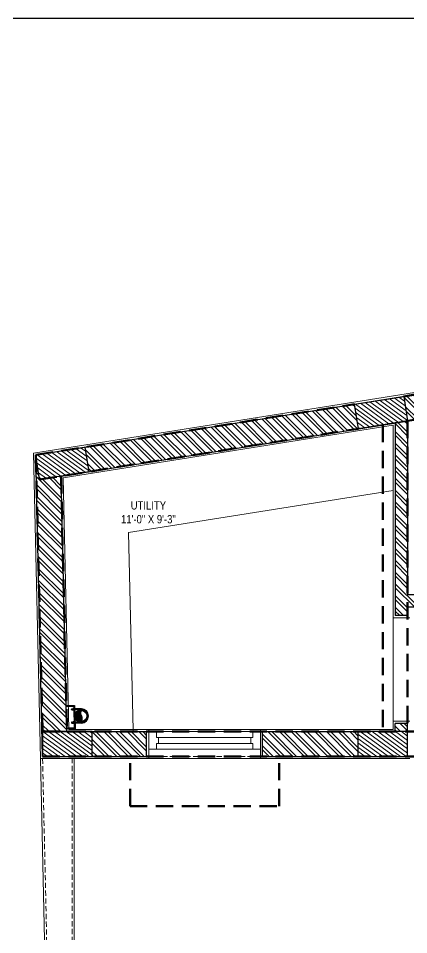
# Model space of a CAD drawing. Header units: inches. Extents: x -190799 to -189704, y -49100 to -46985.
# Drawn here: x -190586.1 to -190444.7, y -47316.9 to -46985.1 of the extents above; entities that cross this region are included whole.
import ezdxf

# ---------------------------------------------------------------- set-up
doc = ezdxf.new("R2010")
doc.units = ezdxf.units.IN
doc.header["$LTSCALE"] = 25
doc.header["$MEASUREMENT"] = 0
doc.linetypes.add('DASHED2', pattern=[0.375, 0.25, -0.125])
doc.layers.get('0').update_dxf_attribs({"lineweight": 0})
for name, color, linetype, lineweight in [('COLUMN', 1, 'Continuous', 30), ('COLUMNHATCH', 8, 'Continuous', 0), ('CWS', 180, 'Continuous', 18), ('elevation', 6, 'Continuous', 9), ('hidden', 7, 'DASHED2', 5), ('PLASTER LINE', 1, 'Continuous', 5), ('PP-BEAM', 104, 'DASHED2', 50), ('PP-ROOM 1', 3, 'Continuous', 13), ('PP-WALL', 7, 'Continuous', 30), ('sechatch', 8, 'Continuous', 0), ('SH - ANGLE SUPPORT', 7, 'Continuous', 30), ('TEXT', 7, 'Continuous', 13), ('WIN', 22, 'Continuous', 0)]:
    doc.layers.add(name, color=color, linetype=linetype, lineweight=lineweight)
doc.layers.add('PP-OUTER ', color=3, linetype='Continuous')
doc.layers.add('SH - RWP', color=140, linetype='Continuous')
doc.styles.add('RAJ', font='Arial Narrow.ttf')
pattern_1 = [(144.0500546287213, (141.962397418858, -2979.542852115272), (-0.7338478202626239, -1.011912731758918), [])]

# ---------------------------------------------------------------- blocks, each defined once
blk = doc.blocks.new('*X19')
at = {"color": 0}
for p, q in [((113.6040440224238, 341.4692042597887), (113.7240518539459, 341.5892120913109)), ((113.7279130090329, 341.4162965511011), (114.3176786467903, 342.0060621888587)), ((113.8423566890578, 341.3539635358294), (114.318169125598, 341.8297759723697)), ((113.9481308900426, 341.2829610415177), (114.3186596044057, 341.6534897558808)), ((114.0456951115147, 341.2037485676931), (114.3191500832134, 341.4772035393918)), ((114.1352787081868, 341.1165554690687), (114.3196405620211, 341.3009173229029)), ((114.2169109186877, 341.0214109842728), (114.3201310408288, 341.1246311064139)), ((114.2904245531791, 340.9181479234677), (114.3206215196365, 340.948344889925))]:
    blk.add_line(p, q, dxfattribs=at)
blk = doc.blocks.new('rwp')
at = {"layer": 'SH - RWP', "lineweight": 30}
h = blk.add_hatch(color=256, dxfattribs=at)
edge = h.paths.add_edge_path()
edge.add_ellipse((-188950.0968138671, -47122.30944276684), major_axis=(1.131884257421873, -1.131884257421873), ratio=1, start_angle=96.33861705314149, end_angle=173.6613829461683, ccw=False)
edge.add_ellipse((-188951.0968138671, -47121.05951319105), major_axis=(-1.414213562374951, -1.414213562374951), ratio=0.9999999999973742, start_angle=-45.000000000959574, end_angle=135.0000000008091, ccw=False)
edge.add_ellipse((-188952.0968138671, -47119.80958361528), major_axis=(-1.131884257421873, -1.131884257421873), ratio=1, start_angle=6.338617053141469, end_angle=83.66138294415512)
at = {"layer": 'SH - ANGLE SUPPORT'}
for p, q in [((-188953.666458093, -47121.00095880189, -967.949206592016), (-188953.6664580929, -47123.36738670984, -967.949206592016)), ((-188953.6664580924, -47121.00102040151, -967.949206592016), (-188953.6664580924, -47123.36744830938, -967.949206592016)), ((-188953.346458093, -47121.07673970977, -967.949206592016), (-188953.346458093, -47123.36738670984, -967.949206592016)), ((-188953.3464580924, -47121.07680130939, -967.949206592016), (-188953.3464580924, -47123.36744830938, -967.949206592016)), ((-188948.8471924546, -47121.07673970977, -967.949206592016), (-188948.8471924546, -47123.36738670984, -967.949206592016)), ((-188948.8471924541, -47121.07680130939, -967.949206592016), (-188948.8471924541, -47123.36744830938, -967.949206592016)), ((-188948.5271924546, -47121.00095880189, -967.949206592016), (-188948.5271924547, -47123.36738670984, -967.949206592016)), ((-188948.5271924541, -47121.00102040151, -967.949206592016), (-188948.5271924541, -47123.36744830938, -967.949206592016)), ((-188953.8903525634, -47123.66232684848, -967.949206592016), (-188953.8903525634, -47123.72276761325, -967.949206592016)), ((-188953.8903525629, -47123.66238844811, -967.949206592016), (-188953.8903525629, -47123.7228292129, -967.949206592016)), ((-188953.8903525634, -47123.72276761325, -967.949206592016), (-188953.8576660083, -47123.75545416848, -967.949206592016)), ((-188953.8903525629, -47123.7228292129, -967.949206592016), (-188953.8576660078, -47123.75551576811, -967.949206592016)), ((-188953.1557098411, -47123.75545416848, -967.949206592016), (-188953.8576660083, -47123.75545416848, -967.949206592016)), ((-188953.1557098406, -47123.75551576811, -967.949206592016), (-188953.8576660078, -47123.75551576811, -967.949206592016)), ((-188953.8531016355, -47123.76033668287, -967.949206592016), (-188953.8531016355, -47124.10285181779, -967.949206592016)), ((-188953.8531016349, -47123.76039828252, -967.949206592016), (-188953.8531016349, -47124.10291341739, -967.949206592016)), ((-188953.8531016355, -47124.10285181779, -967.949206592016), (-188953.7785997794, -47124.17735367376, -967.949206592016)), ((-188953.8531016349, -47124.10291341739, -967.949206592016), (-188953.7785997789, -47124.17741527341, -967.949206592016)), ((-188953.2350942116, -47124.17735367376, -967.949206592016), (-188953.7785997794, -47124.17735367376, -967.949206592016)), ((-188953.2350942111, -47124.17741527341, -967.949206592016), (-188953.7785997789, -47124.17741527341, -967.949206592016)), ((-188953.6668827888, -47124.54097724138, -967.949206592016), (-188953.6142599813, -47124.59360004868, -967.949206592016)), ((-188953.6668827882, -47124.54103884092, -967.949206592016), (-188953.6142599809, -47124.59366164831, -967.949206592016)), ((-188953.6668469955, -47124.54101303458, -967.949206592016), (-188953.6668469955, -47124.17735367376, -967.949206592016)), ((-188953.6668469949, -47124.54107463418, -967.949206592016), (-188953.6668469949, -47124.17741527341, -967.949206592016)), ((-188953.666458093, -47121.74960115636, -967.949206592016), (-188953.346458093, -47121.74960115636, -967.949206592016)), ((-188953.6664580924, -47121.74966275599, -967.949206592016), (-188953.3464580924, -47121.74966275599, -967.949206592016)), ((-188953.3368398501, -47122.23073078197, -967.949206592016), (-188953.6568398502, -47122.23073078197, -967.949206592016)), ((-188953.3368398497, -47122.23079238168, -967.949206592016), (-188953.6568398497, -47122.23079238168, -967.949206592016)), ((-188953.6144727311, -47123.75545416848, -967.949206592016), (-188953.6144727311, -47124.02564460496, -967.949206592016)), ((-188953.6144727307, -47123.75551576811, -967.949206592016), (-188953.6144727307, -47124.02570620461, -967.949206592016)), ((-188953.3994698029, -47124.59360004868, -967.949206592016), (-188953.6142599813, -47124.59360004868, -967.949206592016)), ((-188953.3994698023, -47124.59366164831, -967.949206592016), (-188953.6142599809, -47124.59366164831, -967.949206592016)), ((-188953.3468469955, -47124.54097724138, -967.949206592016), (-188953.3994698029, -47124.59360004868, -967.949206592016)), ((-188953.346846995, -47124.54103884092, -967.949206592016), (-188953.3994698023, -47124.59366164831, -967.949206592016)), ((-188953.3992218002, -47124.02622438787, -967.949206592016), (-188953.3992218002, -47123.75545416848, -967.949206592016)), ((-188953.3992217998, -47124.02628598752, -967.949206592016), (-188953.3992217998, -47123.75551576811, -967.949206592016)), ((-188953.3468469955, -47124.54097724138, -967.949206592016), (-188953.3468469955, -47124.17735367376, -967.949206592016)), ((-188953.346846995, -47124.54103884092, -967.949206592016), (-188953.346846995, -47124.17741527341, -967.949206592016)), ((-188953.1605923556, -47124.10285181779, -967.949206592016), (-188953.2350942116, -47124.17735367376, -967.949206592016)), ((-188953.160592355, -47124.10291341739, -967.949206592016), (-188953.2350942111, -47124.17741527341, -967.949206592016)), ((-188953.1230232861, -47123.72276761336, -967.949206592016), (-188953.1605923556, -47123.76033668287, -967.949206592016)), ((-188953.1230232855, -47123.7228292129, -967.949206592016), (-188953.160592355, -47123.76039828252, -967.949206592016)), ((-188953.1605923556, -47123.76033668287, -967.949206592016), (-188953.1605923556, -47124.10285181779, -967.949206592016)), ((-188953.160592355, -47123.76039828252, -967.949206592016), (-188953.160592355, -47124.10291341739, -967.949206592016)), ((-188953.1230232861, -47123.66232684848, -967.949206592016), (-188953.1230232861, -47123.72276761336, -967.949206592016)), ((-188953.1230232855, -47123.66238844811, -967.949206592016), (-188953.1230232855, -47123.7228292129, -967.949206592016)), ((-188949.0708570933, -47123.66232684848, -967.949206592016), (-188949.0708570933, -47123.72276761336, -967.949206592016)), ((-188949.0708570928, -47123.66238844811, -967.949206592016), (-188949.0708570928, -47123.7228292129, -967.949206592016)), ((-188949.0708570933, -47123.72276761336, -967.949206592016), (-188949.0332880238, -47123.76033668287, -967.949206592016)), ((-188949.0708570928, -47123.7228292129, -967.949206592016), (-188949.0332880233, -47123.76039828252, -967.949206592016)), ((-188949.0381705383, -47123.75545416848, -967.949206592016), (-188948.3362143711, -47123.75545416848, -967.949206592016)), ((-188949.0381705376, -47123.75551576811, -967.949206592016), (-188948.3362143706, -47123.75551576811, -967.949206592016)), ((-188949.0332880238, -47123.76033668287, -967.949206592016), (-188949.0332880238, -47124.10285181779, -967.949206592016)), ((-188949.0332880233, -47123.76039828252, -967.949206592016), (-188949.0332880233, -47124.10291341739, -967.949206592016)), ((-188949.0332880238, -47124.10285181779, -967.949206592016), (-188948.9587861678, -47124.17735367376, -967.949206592016)), ((-188949.0332880233, -47124.10291341739, -967.949206592016), (-188948.9587861673, -47124.17741527341, -967.949206592016)), ((-188948.9587861678, -47124.17735367376, -967.949206592016), (-188948.4152806, -47124.17735367376, -967.949206592016)), ((-188948.9587861673, -47124.17741527341, -967.949206592016), (-188948.4152805994, -47124.17741527341, -967.949206592016)), ((-188948.8568106974, -47122.23073078197, -967.949206592016), (-188948.5368106973, -47122.23073078197, -967.949206592016)), ((-188948.8568106974, -47122.23073078197, -967.949206592016), (-188948.5368106973, -47122.23073078197, -967.949206592016)), ((-188948.8568106969, -47122.23079238168, -967.949206592016), (-188948.5368106969, -47122.23079238168, -967.949206592016)), ((-188948.8568106967, -47122.23079238168, -967.949206592016), (-188948.5368106969, -47122.23079238168, -967.949206592016)), ((-188948.5271924547, -47121.74960115636, -967.949206592016), (-188948.8471924546, -47121.74960115636, -967.949206592016)), ((-188948.5271924546, -47121.74960115636, -967.949206592016), (-188948.8471924546, -47121.74960115636, -967.949206592016)), ((-188948.5271924541, -47121.74966275599, -967.949206592016), (-188948.8471924541, -47121.74966275599, -967.949206592016)), ((-188948.5271924541, -47121.74966275599, -967.949206592016), (-188948.8471924541, -47121.74966275599, -967.949206592016)), ((-188948.8470333838, -47124.54097724138, -967.949206592016), (-188948.8470333838, -47124.17735367376, -967.949206592016)), ((-188948.8470333834, -47124.54103884092, -967.949206592016), (-188948.8470333834, -47124.17741527341, -967.949206592016)), ((-188948.8470333838, -47124.54097724138, -967.949206592016), (-188948.7944105765, -47124.59360004868, -967.949206592016)), ((-188948.8470333834, -47124.54103884092, -967.949206592016), (-188948.794410576, -47124.59366164831, -967.949206592016)), ((-188948.794658579, -47124.02622438787, -967.949206592016), (-188948.794658579, -47123.75545416848, -967.949206592016)), ((-188948.7946585786, -47124.02628598752, -967.949206592016), (-188948.7946585786, -47123.75551576811, -967.949206592016)), ((-188948.7944105765, -47124.59360004868, -967.949206592016), (-188948.579620398, -47124.59360004868, -967.949206592016)), ((-188948.794410576, -47124.59366164831, -967.949206592016), (-188948.5796203974, -47124.59366164831, -967.949206592016)), ((-188948.5269975907, -47124.54097724138, -967.949206592016), (-188948.579620398, -47124.59360004868, -967.949206592016)), ((-188948.5269975901, -47124.54103884092, -967.949206592016), (-188948.5796203974, -47124.59366164831, -967.949206592016)), ((-188948.5794076482, -47123.75545416848, -967.949206592016), (-188948.5794076482, -47124.02564460496, -967.949206592016)), ((-188948.5794076477, -47123.75551576811, -967.949206592016), (-188948.5794076477, -47124.02570620461, -967.949206592016)), ((-188948.527033384, -47124.54101303458, -967.949206592016), (-188948.527033384, -47124.17735367376, -967.949206592016)), ((-188948.5270333833, -47124.54107463418, -967.949206592016), (-188948.5270333833, -47124.17741527341, -967.949206592016)), ((-188948.340778744, -47124.10285181779, -967.949206592016), (-188948.4152806, -47124.17735367376, -967.949206592016)), ((-188948.3407787434, -47124.10291341739, -967.949206592016), (-188948.4152805994, -47124.17741527341, -967.949206592016)), ((-188948.340778744, -47123.76033668287, -967.949206592016), (-188948.340778744, -47124.10285181779, -967.949206592016)), ((-188948.3407787434, -47123.76039828252, -967.949206592016), (-188948.3407787434, -47124.10291341739, -967.949206592016)), ((-188948.3035278159, -47123.72276761325, -967.949206592016), (-188948.3362143711, -47123.75545416848, -967.949206592016)), ((-188948.3035278155, -47123.7228292129, -967.949206592016), (-188948.3362143706, -47123.75551576811, -967.949206592016)), ((-188948.3035278159, -47123.66232684848, -967.949206592016), (-188948.3035278159, -47123.72276761325, -967.949206592016)), ((-188948.3035278155, -47123.66238844811, -967.949206592016), (-188948.3035278155, -47123.7228292129, -967.949206592016))]:
    blk.add_line(p, q, dxfattribs=at)
at = {"layer": 'SH - ANGLE SUPPORT', "lineweight": 30, "ltscale": 30}
for centre, radius, start, end in [((-188951.0968252739, -47121.04743988637, -967.949206592016), 2.570053173803593, 1.03628795969257, 178.9637120403074), ((-188951.0968252733, -47121.04750148611, -967.949206592016), 2.570053173803593, 1.03628795968503, 178.963712040315), ((-188951.0968252738, -47121.04738671277, -967.949206592016), 2.249999999973499, 358.9648763292182, 180.8913035842331), ((-188951.0968252732, -47121.0474483124, -967.949206592016), 2.249999999973499, 358.9648763292032, 180.8913035842525)]:
    blk.add_arc(centre, radius, start, end, dxfattribs=at)
at = {"layer": 'SH - ANGLE SUPPORT'}
for centre, major_axis, ratio, start_param, end_param in [((-188953.8639577001, -47123.95348806639, -967.949206592016), (-0.183642745273995, -0.1836427452739938), 0.9999999999368008, 1.321980081277932, 2.080566339260109), ((-188953.8639576996, -47123.95354966598, -967.949206592016), (-0.1836427452739944, -0.1836427452739943), 0.9999999999368008, 1.321980081617566, 2.080566339205425), ((-188953.5567173454, -47124.47928326397, -967.949206592016), (-0.1705916076496869, 0.1705916076496879), 0.999999999760294, 5.68877880723861, 5.971833700035727), ((-188953.5567173448, -47124.47934486362, -967.949206592016), (-0.1705916076496874, 0.1705916076496874), 0.999999999760294, 5.688778807306168, 5.971833700054205), ((-188953.4984499064, -47124.55313844277, -967.949206592016), (-0.1705916076887818, 0.170591607688783), 0.9999999996600238, 5.68877880722726, 6.270402491376283), ((-188953.4984499059, -47124.5532000424, -967.949206592016), (-0.1705916076887823, 0.1705916076887825), 0.9999999996600238, 5.688778807193481, 6.270402491375513), ((-188953.4767160692, -47124.55963857067, -967.949206592016), (-0.1344147606365142, 0.134414760636515), 0.999999999943205, 5.728383428770293, 6.607487426642547), ((-188953.4767160688, -47124.5597001703, -967.949206592016), (-0.1344147606365146, 0.1344147606365146), 0.999999999943205, 5.728383428810619, 6.607487426932795), ((-188953.4686058794, -47124.66127218498, -967.949206592016), (-0.1348098848379327, -0.1348098848379319), 0.9999999999832394, 4.157022774693521, 5.034816392629314), ((-188953.4686058789, -47124.66133378464, -967.949206592016), (-0.1348098848379323, -0.1348098848379323), 0.9999999999832394, 4.157022774644297, 5.034816392291363), ((-188953.3932398751, -47123.99591065946, -967.949206592016), (-0.1574100662167236, -0.1574100662167226), 0.9999999999492625, -0.6581166819626016, 0.1674448601924983), ((-188953.3932398746, -47123.99597225912, -967.949206592016), (-0.1574100662167231, -0.1574100662167231), 0.9999999999492625, -0.6581166819626016, 0.1674448601280432), ((-188953.8668794881, -47123.80572951908, -967.949206592016), (-0.3609602734330856, -0.3609602734330835), 0.9999999985248337, 1.329768372036687, 1.540798847650109), ((-188953.8668794875, -47123.80579111868, -967.949206592016), (-0.3609602734330845, -0.3609602734330845), 0.9999999985248337, 1.329768371781203, 1.540798847649254), ((-188953.7758583511, -47124.04943386157, -967.949206592016), (-0.2498462547944088, 0.2498462547944103), 0.9999999997529783, 3.071035399993753, 3.556541279311888), ((-188953.7758583507, -47124.04949546119, -967.949206592016), (-0.2498462547944095, 0.2498462547944096), 0.9999999997529783, 3.071035400084627, 3.556541279278682), ((-188953.4462942349, -47124.6354748169, -967.949206592016), (-0.07049884285739659, 0.070498842857397), 0.9999999987001685, 5.845023447367468, 6.635131607766639), ((-188953.4462942344, -47124.63553641661, -967.949206592016), (-0.0704988428573968, 0.0704988428573968), 0.9999999987001688, 5.845023447631804, 6.635131607766639), ((-188953.7740128057, -47124.00436458047, -967.949206592016), (-0.3174102309503282, 0.3174102309503302), 0.9999999999057579, 2.957247137396159, 3.531377346333558), ((-188953.7740128052, -47124.00442618009, -967.949206592016), (-0.3174102309503291, 0.3174102309503292), 0.9999999999057578, 2.957247137268684, 3.531377346141322), ((-188953.6497195642, -47123.95348806639, -967.949206592016), (-0.1836427452988986, -0.1836427452988976), 0.999999999796716, 1.317026384605051, 2.080566339216231), ((-188953.6497195635, -47123.95354966598, -967.949206592016), (-0.1836427452988981, -0.1836427452988981), 0.9999999997967158, 1.317026384331836, 2.0805663391731), ((-188953.7672342276, -47124.10154468217, -967.949206592016), (-0.3202001284227891, 0.3202001284227912), 0.9999999999894765, 2.954778906553248, 3.562597790696368), ((-188953.7672342271, -47124.10160628188, -967.949206592016), (-0.32020012842279, 0.3202001284227902), 0.9999999999894763, 2.954778906892884, 3.56259779089861), ((-188953.4111177321, -47124.81746228939, -967.949206592016), (-0.1705916081115301, -0.1705916081115291), 0.9999999983057132, 4.117982481619605, 4.309006795757587), ((-188953.4111177316, -47124.81752388901, -967.949206592016), (-0.1705916081115296, -0.1705916081115296), 0.999999998305713, 4.117982481585826, 4.309006795955818), ((-188953.744586784, -47124.10503722765, -967.949206592016), (-0.3609602731301526, -0.3609602731301503), 0.9999999993591626, 1.32976837181607, 1.678717008386833), ((-188953.7445867833, -47124.10509882731, -967.949206592016), (-0.3609602731301515, -0.3609602731301514), 0.9999999993591624, 1.329768371871435, 1.678717008386833), ((-188953.7212798749, -47124.14390854447, -967.949206592016), (-0.3609602733034923, -0.3609602733034901), 0.9999999989039782, 1.329768372066336, 1.608853964617158), ((-188953.7212798744, -47124.14397014413, -967.949206592016), (-0.3609602733034912, -0.3609602733034912), 0.9999999989039782, 1.329768372066336, 1.608853964617158), ((-188953.1499052479, -47123.95348806639, -967.949206592016), (-0.1836427452739938, 0.183642745273995), 0.9999999999368012, 1.061026314106713, 1.819612571890326), ((-188953.1499052474, -47123.95354966598, -967.949206592016), (-0.1836427452739943, 0.1836427452739944), 0.9999999999368012, 1.061026314259212, 1.819612572080839), ((-188949.0669925931, -47123.39463167317, -967.949206592016), (-0.7483036439644599, -0.7483036439644554), 0.9999999996438159, 3.391710508000295, 3.722963247976156), ((-188949.066992593, -47123.39463167317, -967.949206592016), (-0.7483036439644599, -0.7483036439644554), 0.9999999996438159, 3.391710507966842, 3.722963247976156), ((-188949.0669925926, -47123.39469327271, -967.949206592016), (-0.7483036439644577, -0.7483036439644576), 0.9999999996438159, 3.391710508013618, 3.722963248048718), ((-188949.0669925925, -47123.39469327271, -967.949206592016), (-0.7483036439644577, -0.7483036439644576), 0.9999999996438159, 3.391710508013618, 3.722963248048718), ((-188949.3952519012, -47123.31156215176, -967.949206592016), (-0.6743739490639956, -0.6743739490639913), 0.9999995311078936, 3.304858807682855, 3.314800786628858), ((-188949.395251901, -47123.31156215176, -967.949206592016), (-0.6743739490639956, -0.6743739490639913), 0.9999995311078936, 3.304858807637689, 3.314800786573997), ((-188949.3952519006, -47123.31162375142, -967.949206592016), (-0.6743739490639936, -0.6743739490639933), 0.9999995311078936, 3.3048588076678, 3.314800786604057), ((-188949.3952519006, -47123.31162375142, -967.949206592016), (-0.6743739490639936, -0.6743739490639933), 0.9999995311078936, 3.3048588076678, 3.314800786604057), ((-188949.3952519012, -47123.55970038017, -967.949206592016), (-0.6743742929851401, 0.6743742929851441), 0.999999518227433, 4.875654981984836, 4.885596952016435), ((-188949.395251901, -47123.55970038017, -967.949206592016), (-0.6743742929851401, 0.6743742929851441), 0.999999518227433, 4.875654981974916, 4.885596952011175), ((-188949.3952519006, -47123.55976197982, -967.949206592016), (-0.6743742929851421, 0.6743742929851421), 0.9999995182274332, 4.875654981904773, 4.885596951996146), ((-188949.3952519006, -47123.55976197982, -967.949206592016), (-0.6743742929851421, 0.6743742929851421), 0.9999995182274332, 4.875654981904773, 4.885596951996146), ((-188949.3952519012, -47123.79129574777, -967.949206592016), (-0.6743742929851401, 0.6743742929851441), 0.999999518227433, 4.87565498196482, 4.885596952001405), ((-188949.395251901, -47123.79129574777, -967.949206592016), (-0.6743742929851401, 0.6743742929851441), 0.999999518227433, 4.87565498195986, 4.885596951996146), ((-188949.3952519006, -47123.79135734731, -967.949206592016), (-0.6743742929851421, 0.6743742929851421), 0.9999995182274332, 4.875654981924789, 4.885596951996146), ((-188949.3952519006, -47123.79135734731, -967.949206592016), (-0.6743742929851421, 0.6743742929851421), 0.9999995182274332, 4.875654981924789, 4.885596951996146), ((-188948.3861769733, -47121.90446553976, -967.949206592016), (-0.5499938548614123, -0.5499938548614092), 0.9999999996759106, 0.1632660789278965, 0.6092701063103915), ((-188948.3861769733, -47121.90446553976, -967.949206592016), (-0.5499938548614123, -0.5499938548614092), 0.9999999996759106, 0.1632660789278965, 0.6092701063103915), ((-188948.3861769728, -47121.9045271393, -967.949206592016), (-0.5499938548614107, -0.5499938548614107), 0.9999999996759106, 0.1632660789278965, 0.6092701062889785), ((-188948.3861769726, -47121.9045271393, -967.949206592016), (-0.5499938548614107, -0.5499938548614107), 0.9999999996759106, 0.1632660789711128, 0.6092701062982505), ((-188948.3861769733, -47122.15260376805, -967.949206592016), (-0.5499938548614123, -0.5499938548614092), 0.9999999996759106, 0.1632660789278965, 0.6092701062889785), ((-188948.3861769733, -47122.15260376805, -967.949206592016), (-0.5499938548614123, -0.5499938548614092), 0.9999999996759106, 0.1632660789278965, 0.6092701062889785), ((-188948.3861769728, -47122.1526653677, -967.949206592016), (-0.5499938548614107, -0.5499938548614107), 0.9999999996759106, 0.1632660789094365, 0.609270106295049), ((-188948.3861769726, -47122.1526653677, -967.949206592016), (-0.5499938548614107, -0.5499938548614107), 0.9999999996759106, 0.1632660789341927, 0.609270106282908), ((-188948.3861769733, -47122.38419913567, -967.949206592016), (-0.5499938549968584, 0.5499938549968617), 0.9999999998192924, 1.734062405617506, 2.180066432825894), ((-188948.3861769733, -47122.38419913567, -967.949206592016), (-0.5499938549968584, 0.5499938549968617), 0.9999999998192924, 1.734062405617506, 2.180066432825894), ((-188948.3861769728, -47122.38426073521, -967.949206592016), (-0.5499938549968599, 0.5499938549968602), 0.9999999998192924, 1.734062405642048, 2.180066432877992), ((-188948.3861769726, -47122.38426073521, -967.949206592016), (-0.5499938549968599, 0.5499938549968602), 0.9999999998192924, 1.734062405635966, 2.180066432841237)]:
    blk.add_ellipse(centre, major_axis=major_axis, ratio=ratio, start_param=start_param, end_param=end_param, dxfattribs=at)
at = {"layer": 'SH - ANGLE SUPPORT', "extrusion": (0, 0, -1)}
for centre, major_axis, ratio, start_param, end_param in [((-188953.8074735742, -47121.90446553976, -967.949206592016), (0.5499938548614092, -0.5499938548614123), 0.9999999996759106, 0.1632660789402746, 0.609270106304321), ((-188953.8074735738, -47121.9045271393, -967.949206592016), (0.5499938548614107, -0.5499938548614107), 0.9999999996759106, 0.1632660789402746, 0.6092701062936144), ((-188953.8074735742, -47122.15260376805, -967.949206592016), (0.5499938548614092, -0.5499938548614123), 0.9999999996759106, 0.1632660788972726, 0.609270106273636), ((-188953.8074735738, -47122.1526653677, -967.949206592016), (0.5499938548614107, -0.5499938548614107), 0.9999999996759106, 0.1632660788633934, 0.6092701062629294), ((-188953.8074735742, -47122.38419913567, -967.949206592016), (0.5499938549968616, 0.5499938549968587), 0.9999999998192924, 1.734062405629884, 2.180066432845873), ((-188953.8074735738, -47122.38426073521, -967.949206592016), (0.5499938549968599, 0.5499938549968602), 0.9999999998192924, 1.734062405639007, 2.18006643293009), ((-188953.1266579546, -47123.39463167317, -967.949206592016), (0.7483036439644555, -0.7483036439644598), 0.9999999996438159, 3.391710508010214, 3.722963248040837), ((-188953.126657954, -47123.39469327271, -967.949206592016), (0.7483036439644577, -0.7483036439644576), 0.9999999996438159, 3.391710508017021, 3.722963248071372), ((-188952.7983986465, -47123.31156215176, -967.949206592016), (0.6743739490639916, -0.6743739490639953), 0.9999995311078937, 3.304858807655224, 3.314800786636747), ((-188952.7983986459, -47123.31162375142, -967.949206592016), (0.6743739490639936, -0.6743739490639933), 0.9999995311078936, 3.304858807680375, 3.314800786634117), ((-188952.7983986465, -47123.55970038017, -967.949206592016), (0.6743742929851441, 0.6743742929851401), 0.999999518227433, 4.875654981944805, 4.885596951981116), ((-188952.7983986459, -47123.55976197982, -967.949206592016), (0.6743742929851421, 0.6743742929851421), 0.9999995182274332, 4.875654981974916, 4.885596952011176), ((-188952.7983986465, -47123.79129574777, -967.949206592016), (0.6743742929851441, 0.6743742929851401), 0.999999518227433, 4.875654981949765, 4.885596951983746), ((-188952.7983986459, -47123.79135734731, -967.949206592016), (0.6743742929851421, 0.6743742929851421), 0.9999995182274332, 4.875654981947285, 4.885596952013805), ((-188949.0439751315, -47123.95348806639, -967.949206592016), (0.1836427452739949, 0.1836427452739939), 0.9999999999368012, 1.061026314161397, 1.819612572080839), ((-188949.0439751309, -47123.95354966598, -967.949206592016), (0.1836427452739943, 0.1836427452739944), 0.9999999999368012, 1.061026314482183, 1.819612572175653), ((-188948.4266461518, -47124.10154468217, -967.949206592016), (0.3202001284227909, 0.3202001284227893), 0.9999999999894763, 2.954778906703427, 3.562597790643836), ((-188948.4266461512, -47124.10160628188, -967.949206592016), (0.32020012842279, 0.3202001284227902), 0.9999999999894763, 2.954778906786219, 3.562597790696368), ((-188948.4492935954, -47124.10503722765, -967.949206592016), (0.3609602731301504, -0.3609602731301524), 0.9999999993591626, 1.329768371787923, 1.678717008267329), ((-188948.4492935949, -47124.10509882731, -967.949206592016), (0.3609602731301515, -0.3609602731301514), 0.9999999993591624, 1.329768371788388, 1.678717008386833), ((-188948.4726005044, -47124.14390854447, -967.949206592016), (0.3609602733034902, -0.3609602733034922), 0.9999999989039782, 1.329768371934727, 1.608853964360784), ((-188948.472600504, -47124.14397014413, -967.949206592016), (0.3609602733034912, -0.3609602733034912), 0.9999999989039782, 1.329768371976483, 1.608853964560186), ((-188948.4198675735, -47124.00436458047, -967.949206592016), (0.3174102309503301, 0.3174102309503283), 0.9999999999057578, 2.957247137274627, 3.531377346074381), ((-188948.4198675731, -47124.00442618009, -967.949206592016), (0.3174102309503291, 0.3174102309503292), 0.9999999999057578, 2.957247137262742, 3.531377346298223), ((-188948.5441608152, -47123.95348806639, -967.949206592016), (0.1836427452988976, -0.1836427452988986), 0.999999999796716, 1.317026384468443, 2.0805663391731), ((-188948.5441608147, -47123.95354966598, -967.949206592016), (0.1836427452988981, -0.1836427452988981), 0.9999999997967158, 1.317026384795895, 2.080566339319822), ((-188948.4180220282, -47124.04943386157, -967.949206592016), (0.2498462547944103, 0.2498462547944089), 0.9999999997529784, 3.071035400043546, 3.556541279240993), ((-188948.4180220276, -47124.04949546119, -967.949206592016), (0.2498462547944095, 0.2498462547944096), 0.9999999997529783, 3.071035400037739, 3.556541279278682), ((-188948.7827626473, -47124.81746228939, -967.949206592016), (0.1705916081115291, -0.1705916081115301), 0.9999999983057132, 4.117982481218434, 4.309006795710234), ((-188948.7827626466, -47124.81752388901, -967.949206592016), (0.1705916081115296, -0.1705916081115296), 0.999999998305713, 4.117982481200848, 4.309006795710234), ((-188948.7475861446, -47124.6354748169, -967.949206592016), (0.070498842857397, 0.07049884285739659), 0.9999999987001685, 5.845023447305541, 6.635131608040659), ((-188948.747586144, -47124.63553641661, -967.949206592016), (0.0704988428573968, 0.0704988428573968), 0.9999999987001688, 5.845023447049522, 6.63513160759325), ((-188948.7252744999, -47124.66127218498, -967.949206592016), (0.1348098848379319, -0.1348098848379327), 0.9999999999832394, 4.157022774563808, 5.034816392581106), ((-188948.7252744994, -47124.66133378464, -967.949206592016), (0.1348098848379323, -0.1348098848379323), 0.9999999999832394, 4.157022774644297, 5.034816392460339), ((-188948.3270008914, -47123.80572951908, -967.949206592016), (0.3609602734330835, -0.3609602734330856), 0.9999999985248337, 1.329768372036687, 1.540798847705387), ((-188948.3270008908, -47123.80579111868, -967.949206592016), (0.3609602734330845, -0.3609602734330845), 0.9999999985248337, 1.32976837205076, 1.540798847705387), ((-188948.71716431, -47124.55963857067, -967.949206592016), (0.134414760636515, 0.1344147606365142), 0.999999999943205, 5.728383428850945, 6.607487426763895), ((-188948.7171643096, -47124.5597001703, -967.949206592016), (0.1344147606365146, 0.1344147606365146), 0.999999999943205, 5.72838342841378, 6.607487426618772), ((-188948.8006405043, -47123.99591065946, -967.949206592016), (0.1574100662167226, -0.1574100662167236), 0.9999999999492625, -0.6581166820425643, 0.1674448601498328), ((-188948.8006405038, -47123.99597225912, -967.949206592016), (0.1574100662167231, -0.1574100662167231), 0.9999999999492625, -0.6581166818591688, 0.1674448602460581), ((-188948.695430473, -47124.55313844277, -967.949206592016), (0.1705916076887829, 0.1705916076887819), 0.9999999996600237, 5.688778807161095, 6.270402491436597), ((-188948.6954304725, -47124.5532000424, -967.949206592016), (0.1705916076887824, 0.1705916076887824), 0.9999999996600238, 5.688778806993591, 6.270402491376283), ((-188948.6371630341, -47124.47928326397, -967.949206592016), (0.1705916076496879, 0.1705916076496869), 0.999999999760294, 5.688778807154859, 5.971833700017249), ((-188948.6371630334, -47124.47934486362, -967.949206592016), (0.1705916076496874, 0.1705916076496874), 0.999999999760294, 5.688778807389919, 5.971833700054205), ((-188948.3299226793, -47123.95348806639, -967.949206592016), (0.1836427452739939, -0.1836427452739949), 0.9999999999368008, 1.32198008156326, 2.080566339281674), ((-188948.3299226788, -47123.95354966598, -967.949206592016), (0.1836427452739944, -0.1836427452739943), 0.9999999999368008, 1.32198008156326, 2.080566339086045)]:
    blk.add_ellipse(centre, major_axis=major_axis, ratio=ratio, start_param=start_param, end_param=end_param, dxfattribs=at)
at = {"layer": 'SH - RWP', "lineweight": 30}
for radius in [2.25, 2]:
    blk.add_circle((-188951.0968138671, -47121.05951319105, -967.949206592016), radius, dxfattribs=at)
for centre, start, end in [((-188952.0968138671, -47119.80958361528, -967.949206592016), 231.3386170536718, 308.6613829463283), ((-188950.0968138671, -47122.30944276684, -967.949206592016), 51.33861705367175, 128.6613829463282)]:
    blk.add_arc(centre, 1.600726067880088, start, end, dxfattribs=at)
at = {"layer": 'SH - ANGLE SUPPORT', "extrusion": (0, 0, -1)}
for p, xscale, yscale, zscale, rotation in [((188890.0338178014, -47102.88456624368, 967.949206592016), 0.1862546400225255, 0.1862546399643179, -0.1862546400225255, 270.0000000000002), ((188890.0338178009, -47102.8846278433, 967.949206592016), 0.1862546400225255, 0.1862546400225255, -0.1862546400225255, 270), ((188889.7660575905, -47102.88514602656, 967.949206592016), 0.1862546400225255, 0.1862546399643179, -0.1862546400225255, 270.0000000000002), ((188889.76605759, -47102.88520762618, 967.949206592016), 0.1862546400225255, 0.1862546400225255, -0.1862546400225255, 270), ((189012.4278227889, -47102.88514602656, 967.949206592016), -0.1862546400225255, 0.1862546400225255, -0.1862546400003328, 90.00000000000017), ((189012.4278227884, -47102.88520762618, 967.949206592016), -0.1862546400225255, 0.1862546400225255, -0.1862546400225255, 89.99999999999997), ((189012.160062578, -47102.88456624368, 967.949206592016), -0.1862546400225255, 0.1862546400225255, -0.1862546400003328, 90.00000000000017), ((189012.1600625774, -47102.8846278433, 967.949206592016), -0.1862546400225255, 0.1862546400225255, -0.1862546400225255, 89.99999999999997)]:
    blk.add_blockref('*X19', p, dxfattribs=dict(at, xscale=xscale, yscale=yscale, zscale=zscale, rotation=rotation))
blk = doc.blocks.new('window.')
at = {"layer": 'WIN'}
for p, q in [((-189142.4491238229, -47193.11745093916), (-189166.949123823, -47193.11745093919)), ((-189142.9491238229, -47194.61745093916), (-189166.449123823, -47194.61745093919)), ((-189142.4491238229, -47197.61745093916), (-189166.949123823, -47197.61745093919)), ((-189142.9491238229, -47196.11745093916), (-189166.449123823, -47196.11745093919))]:
    blk.add_line(p, q, dxfattribs=at)
for points in [[(-189168.949123823, -47197.61745093919), (-189168.949123823, -47193.11745093919), (-189166.949123823, -47193.11745093919), (-189166.949123823, -47194.61745093919), (-189166.449123823, -47194.61745093919), (-189166.449123823, -47196.11745093919), (-189166.949123823, -47196.11745093919), (-189166.949123823, -47197.61745093919)], [(-189140.4491238229, -47197.61745093916), (-189140.4491238229, -47193.11745093916), (-189142.4491238229, -47193.11745093916), (-189142.4491238229, -47194.61745093916), (-189142.9491238229, -47194.61745093916), (-189142.9491238229, -47196.11745093916), (-189142.4491238229, -47196.11745093916), (-189142.4491238229, -47197.61745093916)]]:
    blk.add_lwpolyline(points, close=True, dxfattribs=at)

msp = doc.modelspace()

# ---------------------------------------------------------------- hatches: boundary and pattern name
at = {"layer": 'COLUMNHATCH', "ltscale": 5}
h = msp.add_hatch(dxfattribs=at)
h.set_pattern_fill('ANSI31', color=256, scale=10, angle=99.05005462872136, style=0)
h.set_pattern_definition(pattern_1)
h.paths.add_polyline_path([(-190464.3020282709, -47124.82013586692), (-190446.5261048764, -47121.98878504968), (-190445.1104294677, -47130.87674674724), (-190462.8863528622, -47133.70809756447)])
h = msp.add_hatch(dxfattribs=at)
h.set_pattern_fill('ANSI31', color=256, scale=10, angle=99.05005462872136, style=0)
h.set_pattern_definition(pattern_1)
h.paths.add_polyline_path([(-190579.751877763, -47143.20899918248), (-190561.9759543685, -47140.37764836524), (-190560.5602789598, -47149.2656100628), (-190578.3362023544, -47152.09696088002)])
h = msp.add_hatch(dxfattribs=at)
h.set_pattern_fill('ANSI31', color=256, scale=10, angle=99.05005462872136, style=0)
h.set_pattern_definition(pattern_1)
h.paths.add_polyline_path([(-190577.289203194, -47252.36745093288), (-190559.2892031946, -47252.36745093296), (-190559.2892031946, -47243.36745093296), (-190577.289203194, -47243.36745093288)])
h = msp.add_hatch(dxfattribs=at)
h.set_pattern_fill('ANSI31', color=256, scale=10, angle=99.05005462872136, style=0)
h.set_pattern_definition(pattern_1)
h.paths.add_polyline_path([(-190463.1104294671, -47252.36745093933), (-190445.1104294678, -47252.36745093942), (-190445.1104294678, -47243.36745093942), (-190463.1104294671, -47243.36745093935)])
at = {"layer": 'sechatch', "ltscale": 30}
h = msp.add_hatch(dxfattribs=at)
h.set_pattern_fill('ANSI32,_O', color=256, scale=8, angle=270)
h.set_pattern_definition([(315, (-190346.4826567525, -47195.38941711539), (2.121320343559643, 2.121320343559641), []), (315, (-190346.4826567525, -47196.80363067539), (2.121320343559643, 2.121320343559641), [])])
h.paths.add_polyline_path([(-190335.6104294671, -47193.86745093933), (-190356.6104294671, -47193.86745093933), (-190356.610429467, -47198.36745093932), (-190335.6104294671, -47198.36745093932)], flags=17)
h.paths.add_polyline_path([(-190252.8863528623, -47100.25927702904), (-190254.3020282709, -47091.37131533147), (-190446.5261048758, -47121.98878504954), (-190445.1104294671, -47130.87674674712), (-190331.1104294671, -47112.71881559971), (-190331.1104294671, -47193.86745093933), (-190335.6104294671, -47193.86745093933), (-190335.6104294671, -47198.36745093932), (-190326.6104294671, -47198.36745093932), (-190326.6104294671, -47112.00205515968)])
h.paths.add_polyline_path([(-190462.8863528624, -47133.70809756371), (-190464.302028271, -47124.82013586614), (-190561.9759543678, -47140.37764836579), (-190560.5602789591, -47149.26561006335)])
h.paths.add_polyline_path([(-190406.1104294672, -47193.86745093931), (-190406.1104294672, -47198.36745093933), (-190392.6104294671, -47198.36745093932), (-190392.6104294671, -47193.86745093933)])
h.paths.add_polyline_path([(-190436.1104294667, -47198.36745093932), (-190436.1104294667, -47193.8674509393), (-190445.1104294671, -47193.8674509393), (-190445.1104294671, -47130.87674674716), (-190449.6104294671, -47131.59350718734), (-190449.6104294671, -47201.36745093933), (-190445.1104294669, -47201.36745093933), (-190445.1104294669, -47198.36745093932)])
h = msp.add_hatch(dxfattribs=at)
h.set_pattern_fill('ANSI32,_O', color=256, scale=8, angle=270)
h.set_pattern_definition([(315, (-190550.166048077, -47246.91198110909), (2.121320343559643, 2.121320343559641), []), (315, (-190550.166048077, -47248.32619466907), (2.121320343559643, 2.121320343559641), [])])
h.paths.add_polyline_path([(-190539.610429467, -47243.36745093933), (-190559.289203194, -47243.36745093933), (-190559.289203194, -47252.36745093932), (-190539.610429467, -47252.36745093932)])
h.paths.add_polyline_path([(-190570.5769528063, -47150.86106685291), (-190578.3362023544, -47152.09696087994), (-190579.751877763, -47143.20899918239), (-190577.4922481326, -47243.36745093296), (-190568.4899580214, -47243.36745093296)])
h.paths.add_polyline_path([(-190146.8604294671, -47244.61745093932), (-190236.3604294671, -47244.6174509393), (-190236.3604294671, -47246.61745093929), (-190146.8604294671, -47246.61745093933)])
h.paths.add_polyline_path([(-190146.3604294671, -47243.36745093933), (-190236.8604294671, -47243.36745093933), (-190236.8604294671, -47244.6174509393), (-190236.3604294671, -47244.6174509393), (-190146.8604294671, -47244.61745093932), (-190146.3604294671, -47244.61745093932)])
h.paths.add_polyline_path([(-190144.360429467, -47243.36745093933), (-190146.3604294671, -47243.36745093933), (-190146.3604294671, -47244.61745093932), (-190146.8604294671, -47244.61745093932), (-190146.8604294671, -47246.61745093933), (-190146.3604294671, -47246.61745093933), (-190146.3604294671, -47248.61745093932), (-190144.360429467, -47248.61745093932)])
h.paths.add_polyline_path([(-190143.6104294671, -47243.36745093933), (-190144.360429467, -47243.36745093933), (-190144.360429467, -47248.61745093932), (-190144.360429467, -47252.36745093932), (-190143.6104294671, -47252.36745093932)])
h.paths.add_polyline_path([(-190089.6104294671, -47243.36745093933), (-190090.360429467, -47243.36745093933), (-190090.360429467, -47252.36745093932), (-190089.6104294671, -47252.36745093932)])
h.paths.add_polyline_path([(-190087.110429467, -47244.61745093927), (-190087.6104294671, -47244.61745093927), (-190087.6104294671, -47243.36745093933), (-190089.6104294671, -47243.36745093933), (-190089.6104294671, -47248.61745093927), (-190087.6104294671, -47248.61745093927), (-190087.6104294671, -47246.61745093927), (-190087.110429467, -47246.61745093927)])
h.paths.add_polyline_path([(-189990.6104294671, -47243.36745093933), (-189995.110429467, -47243.36745093933), (-189995.110429467, -47248.61745093932), (-189995.110429467, -47252.36745093932), (-189990.6104294671, -47252.36745093932)])
h.paths.add_polyline_path([(-190112.110429467, -47252.36745093933), (-190112.110429467, -47243.36745093935), (-190127.110429467, -47243.36745093933), (-190127.110429467, -47238.86745093933), (-190131.610429467, -47238.86745093933), (-190131.610429467, -47243.36745093933), (-190143.6104294671, -47243.36745093933), (-190143.6104294671, -47252.36745093932)])
h.paths.add_polyline_path([(-190094.110429467, -47243.36745093935), (-190094.110429467, -47252.36745093932), (-190090.360429467, -47252.36745093932), (-190090.360429467, -47243.36745093933)])
h.paths.add_polyline_path([(-190253.1104294672, -47252.36745093933), (-190253.1104294672, -47243.36745093933), (-190397.110429467, -47243.36745093933), (-190397.110429467, -47252.36745093932)])
h.paths.add_polyline_path([(-190235.1104294672, -47246.61745093929), (-190235.1104294672, -47248.61745093931), (-190146.3604294671, -47248.61745093932), (-190146.3604294671, -47246.61745093933)])
h.paths.add_polyline_path([(-190235.1104294672, -47248.6174509393), (-190235.1104294672, -47252.36745093927), (-190144.360429467, -47252.36745093927), (-190144.360429467, -47248.61745093932)])
h.paths.add_polyline_path([(-190463.1104294671, -47252.36745093933), (-190463.1104294671, -47243.36745093932), (-190497.610429467, -47243.36745093933), (-190497.610429467, -47252.36745093932)])
h.paths.add_polyline_path([(-190449.610429467, -47243.36745093933), (-190445.1104294669, -47243.36745093942), (-190445.1104294669, -47240.36745093939), (-190449.610429467, -47240.36745093939)])
h.paths.add_polyline_path([(-190025.1104294671, -47252.36745093927), (-190025.1104294671, -47248.61745093931), (-190089.6104294671, -47248.61745093927), (-190089.6104294671, -47252.36745093927)])
h.paths.add_polyline_path([(-190025.1104294671, -47248.61745093931), (-190025.1104294671, -47246.6174509393), (-190087.6104294671, -47246.61745093927), (-190087.6104294671, -47248.61745093927)])
h.paths.add_polyline_path([(-190025.1104294671, -47246.61745093931), (-190025.1104294671, -47244.61745093931), (-190087.110429467, -47244.61745093927), (-190087.110429467, -47246.61745093927)])
h.paths.add_polyline_path([(-190025.1104294671, -47244.61745093931), (-190025.1104294671, -47243.36745093933), (-190087.6104294671, -47243.36745093933), (-190087.6104294671, -47244.61745093927)])

# ---------------------------------------------------------------- linework, layer by layer
at = {"layer": 'COLUMN'}
for points in [[(-190464.3020282709, -47124.82013586682), (-190446.5261048758, -47121.98878504961), (-190445.1104294671, -47130.87674674716), (-190462.8863528623, -47133.70809756437)], [(-190463.1104294671, -47252.36745093942), (-190445.1104294672, -47252.36745093942), (-190445.1104294672, -47243.36745093942), (-190463.1104294671, -47243.36745093942)]]:
    msp.add_lwpolyline(points, close=True, dxfattribs=at)
at = {"layer": 'COLUMN', "elevation": 18.937099490897}
for points in [[(-190579.751877763, -47143.20899918239), (-190561.9759543679, -47140.37764836515), (-190560.5602789592, -47149.26561006272), (-190578.3362023544, -47152.09696087994)], [(-190577.289203194, -47252.36745093296), (-190559.289203194, -47252.36745093296), (-190559.289203194, -47243.36745093296), (-190577.289203194, -47243.36745093296)]]:
    msp.add_lwpolyline(points, close=True, dxfattribs=at)
at = {"layer": 'elevation'}
for p, q in [((-190546.110486255, -47171.26658064202, 18.937099490897), (-190450.360429467, -47156.01550223402, 18.937099490897)), ((-190544.4960634311, -47242.82613550509, 18.937099490897), (-190546.110486255, -47171.26658064202, 18.937099490897)), ((-190575.5240760917, -47363.8593289151, 18.937099490897), (-190578.022473625, -47253.11745093935, 18.937099490897)), ((-190565.8604294669, -47253.11745093932), (-190565.860429467, -47382.11745093933)), ((-190498.360429467, -47253.11745093932), (-190538.8604294669, -47253.11745093932))]:
    msp.add_line(p, q, dxfattribs=at)
at = {"layer": 'hidden', "ltscale": 0.3}
for p, q in [((-190574.7563825033, -47364.63514097242, 18.937099490897), (-190577.2722827824, -47253.11745093933, 18.937099490897)), ((-190566.610429467, -47381.36745093932), (-190566.6104294669, -47253.11745093932)), ((-190498.360429467, -47252.36745093932), (-190538.8604294669, -47252.36745093932))]:
    msp.add_line(p, q, dxfattribs=at)
at = {"layer": 'PLASTER LINE', "ltscale": 30}
for p, q in [((-190580.5164548427, -47142.57132687648, 18.937099490897), (-190234.3604294672, -47087.43556130612, 18.937099490897)), ((-190569.8123757266, -47151.49873915911, 18.937099490897), (-190450.360429467, -47132.47242147839, 18.937099490897)), ((-190450.360429467, -47132.47242147839), (-190450.3604294671, -47202.11745093932)), ((-190578.022473625, -47253.11745093932, 18.937099490897), (-190580.5164548427, -47142.57132687649, 18.937099490897)), ((-190567.7566875902, -47242.61745093933, 18.937099490897), (-190569.8123757266, -47151.49873915909, 18.937099490897)), ((-190444.3604294669, -47202.11745093932), (-190450.360429467, -47202.11745093932)), ((-190450.360429467, -47242.61745093933), (-190450.360429467, -47239.61745093938)), ((-190444.3604294669, -47239.61745093938), (-190450.360429467, -47239.61745093938)), ((-190538.8604294669, -47242.61745093933), (-190567.7566875902, -47242.61745093933)), ((-190538.8604294669, -47242.61745093933), (-190538.8604294669, -47253.11745093932)), ((-190450.360429467, -47242.61745093933), (-190498.360429467, -47242.61745093933)), ((-190498.360429467, -47242.61745093933), (-190498.360429467, -47253.11745093932)), ((-190538.8604294669, -47253.11745093932), (-190578.0224736251, -47253.11745093933)), ((-190444.3604294669, -47253.11745093932), (-190498.360429467, -47253.11745093932))]:
    msp.add_line(p, q, dxfattribs=at)
at = {"layer": 'PP-BEAM'}
for p, q in [((-190446.5261048758, -47121.9887850494), (-190254.3020282721, -47091.37131532447)), ((-190445.1104294671, -47130.87674674699), (-190252.8863528634, -47100.25927702206)), ((-190579.7516532238, -47143.20896342045, 18.937099490897), (-190464.302028271, -47124.82013586594)), ((-190445.1104294671, -47130.87674674692), (-190445.1104294669, -47240.36745093919)), ((-190578.3362023544, -47152.09696087975, 18.937099490897), (-190462.8863528623, -47133.70809756419)), ((-190454.1104294669, -47132.31348557612), (-190454.1104294669, -47243.36745093922)), ((-190579.7518777629, -47143.20899918507, 18.93713632185708), (-190577.289203194, -47243.36745093277, 18.937099490897)), ((-190570.5769528063, -47150.86106685272, 18.937099490897), (-190568.4899580214, -47243.36745093277, 18.937099490897)), ((-190577.289203194, -47243.36745093277, 18.937099490897), (-189972.6104294671, -47243.36745093913)), ((-190577.2892031941, -47252.36745093277, 18.937099490897), (-189972.6104294672, -47252.36745093913)), ((-190545.610429467, -47270.36745093277), (-190545.610429467, -47252.36745093277)), ((-190491.610429467, -47270.36745093277), (-190491.610429467, -47252.36745093277)), ((-190545.610429467, -47270.36745093277), (-190491.610429467, -47270.36745093277))]:
    msp.add_line(p, q, dxfattribs=at)
at = {"layer": 'PP-OUTER ', "color": 3, "ltscale": 30}
msp.add_lwpolyline([(-190798.6523061862, -46985.14347098777), (-189704.2726047475, -46985.14347098777), (-189704.2726047475, -49099.80424824683), (-190798.6523061862, -49099.80424824683)], close=True, dxfattribs=at)
at = {"layer": 'PP-ROOM 1', "color": 3, "ltscale": 30, "elevation": 18.937099490897}
msp.add_lwpolyline([(-190569.8123757266, -47151.49873915909), (-190450.360429467, -47132.47242147839), (-190450.360429467, -47242.61745093933), (-190567.7566875902, -47242.61745093933), (-190569.8123757266, -47151.49873915911)], dxfattribs=at)
at = {"layer": 'PP-WALL', "ltscale": 10}
for p, q in [((-190579.751877763, -47143.20899918239, 18.937099490897), (-190235.1104294671, -47088.31447559735, 18.937099490897)), ((-190570.5769528063, -47150.86106685319, 18.937099490897), (-190331.1104294672, -47112.71881559972, 18.937099490897)), ((-190445.1104294671, -47130.87674674719), (-190445.1104294671, -47193.86745093938)), ((-190449.6104294671, -47131.59350718734), (-190449.6104294671, -47201.36745093933)), ((-190577.289203194, -47252.36745093932, 18.937099490897), (-190579.751877763, -47143.20899918239, 18.937099490897)), ((-190568.4899580214, -47243.36745093296, 18.937099490897), (-190570.5769528063, -47150.86106685319, 18.937099490897)), ((-190436.1104294667, -47193.8674509393), (-190445.1104294671, -47193.8674509393)), ((-190445.1104294669, -47198.36745093932), (-190445.1104294669, -47201.36745093933)), ((-190436.1104294667, -47198.36745093932), (-190445.1104294669, -47198.36745093932)), ((-190445.1104294669, -47201.36745093933), (-190449.610429467, -47201.36745093933)), ((-190449.610429467, -47243.36745093933), (-190449.610429467, -47240.36745093935)), ((-190445.1104294669, -47240.36745093939), (-190449.610429467, -47240.36745093939)), ((-190445.1104294669, -47252.36745093932), (-190445.1104294669, -47240.36745093939)), ((-190572.4327878995, -47243.36745093933), (-190539.610429467, -47243.36745093933)), ((-190497.610429467, -47243.36745093933), (-190463.1104294671, -47243.36745093933)), ((-190572.4327878995, -47252.36745093932), (-190539.610429467, -47252.36745093932)), ((-190497.610429467, -47252.36745093932), (-190463.1104294671, -47252.36745093933))]:
    msp.add_line(p, q, dxfattribs=at)
at = {"layer": 'PP-WALL'}
for p, q in [((-190539.610429467, -47252.36745093932), (-190539.610429467, -47243.36745093933)), ((-190497.610429467, -47252.36745093932), (-190497.610429467, -47243.36745093933))]:
    msp.add_line(p, q, dxfattribs=at)
at = {"layer": 'SH - ANGLE SUPPORT'}
for p, q in [((-190568.702142243, -47233.96329247518, 18.937099490897), (-190565.7034945123, -47233.89542526886, 18.937099490897)), ((-190565.7034945123, -47233.89542526886, 18.937099490897), (-190565.5112616955, -47242.38886181067, 18.937099490897)), ((-190568.6954686886, -47234.25815710341, 18.937099490897), (-190565.9916854395, -47234.19696344814, 18.937099490897)), ((-190565.9916854395, -47234.19696344814, 18.937099490897), (-190565.8061259223, -47242.39555310208, 18.937099490897)), ((-190565.8127996235, -47242.10068847655, 18.937099490897), (-190568.5171913251, -47242.16205866451, 18.937099490897)), ((-190565.5112616955, -47242.38886181067, 18.937099490897), (-190568.5105000336, -47242.45692289076, 18.937099490897))]:
    msp.add_line(p, q, dxfattribs=at)

# ---------------------------------------------------------------- block references
at = {"layer": 'CWS', "ltscale": 30, "rotation": 270}
msp.add_blockref('rwp', (-143442.1869556116, -236188.7922924692, 986.886306082913), dxfattribs=at)
at = {"layer": 'CWS', "ltscale": 30, "xscale": 1.421052670894058, "yscale": 1.421052670894058, "zscale": 1.421052670894058}
msp.add_blockref('window.', (78280.17997204319, 19820.54725034929), dxfattribs=at)

# ---------------------------------------------------------------- texts
at = {"layer": 'TEXT', "ltscale": 30, "insert": (-190538.9659246165, -47163.98574397775), "char_height": 3, "width": 67.6826036934625, "attachment_point": 5, "style": 'RAJ'}
msp.add_mtext('UTILITY\\P11\'-0" X 9\'-3"', dxfattribs=at)

doc.saveas('drawing.dxf')
